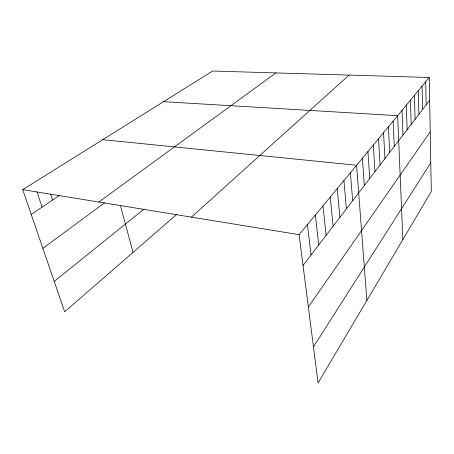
<?xml version="1.0" encoding="UTF-8"?>
<svg xmlns="http://www.w3.org/2000/svg" width="454" height="454" viewBox="0 0 454 454"><rect width="100%" height="100%" fill="white"/><g stroke="black" fill="none" stroke-linecap="round" stroke-linejoin="round"><path stroke-width="0.68" d="M313.464 346.856L430.784 162.816M308.362 306.989L430.222 131.847M303.045 265.42L429.654 100.323M429.24 77.486L431.3 191.503L318.084 382.972L299.107 234.661L429.24 77.486L212.603 71.028L22.7 189.653L64.661 311.773L176.447 214.657M191.418 217.126L349.075 75.097M54.225 281.395L144.134 209.022M42.863 248.338L104.585 202.796M98.824 202.047L275.918 72.912M31.207 214.413L59.304 195.543M163.519 101.69L397.636 115.662L402.88 239.564M102.7 139.679L356.577 165.25L366.866 300.474M22.7 189.653L299.107 234.661M36.99 191.911L42.057 207.126M50.587 194.034L52.539 200.083M120.344 205.219L133.033 252.373M307.409 224.634L311.052 254.972M315.354 215.043L318.725 244.973M322.953 205.861L326.074 235.388M330.24 197.059L333.128 226.188M337.231 188.62L339.898 217.364M343.939 180.516L346.402 208.88M350.38 172.736L352.662 200.719M362.371 158.253L364.312 185.527M367.95 151.511L369.743 178.445M373.336 145.008L374.987 171.606M378.534 138.731L380.049 165.006M383.556 132.67L384.947 158.622M388.403 126.808L389.68 152.448M393.096 121.144L394.259 146.477M402.028 110.356L402.987 135.093M406.285 105.215L407.153 129.662M410.405 100.238L411.188 124.402M414.406 95.408L415.104 119.3M418.282 90.726L418.9 114.346M422.044 86.181L422.589 109.533M425.693 81.771L426.175 104.863"/></g></svg>
